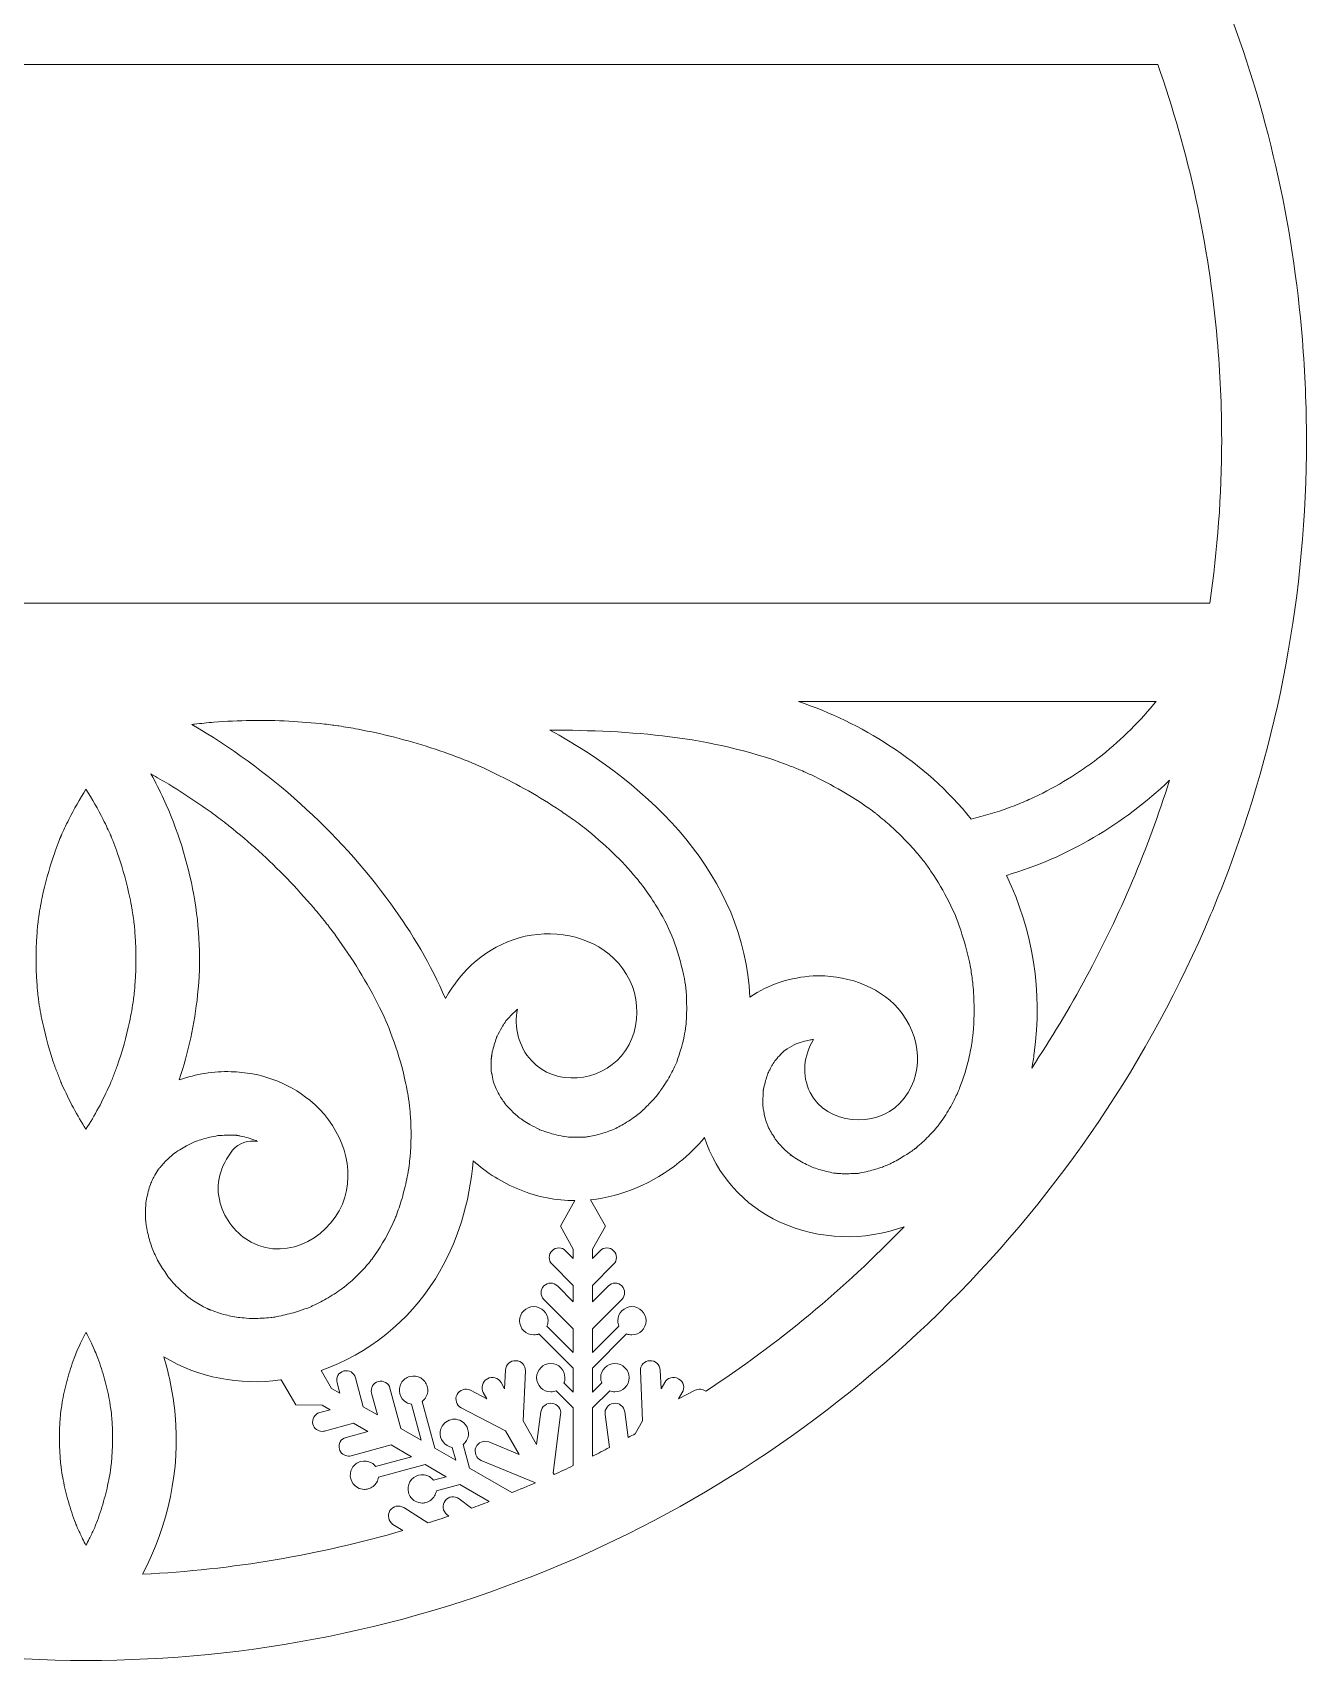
# Model space of a CAD drawing. Extents: x 23 to 177, y -420 to -219.
# Drawn here: x 96.6 to 177.2, y -420 to -317.1 of the extents above; entities that cross this region are included whole.
import ezdxf

# ---------------------------------------------------------------- set-up
doc = ezdxf.new("R2010")
doc.units = 0
doc.header["$MEASUREMENT"] = 0
doc.layers.add('Layer 1', color=7, linetype='Continuous', lineweight=0)

# ---------------------------------------------------------------- blocks, each defined once
blk = doc.blocks.new('Block_0')
at = {"layer": 'Layer 1', "true_color": 0x000000, "transparency": 33554687}
h = blk.add_hatch(color=18, dxfattribs=at)
h.dxf.hatch_style = 2
edge = h.paths.add_edge_path()
edge.add_spline(control_points=[(147.33, -389.19), (147.38, -389.2), (147.42, -389.2), (147.47, -389.21), (147.46, -389.2), (147.42, -389.2), (147.32, -389.19), (147.33, -389.19), (147.33, -389.19), (147.33, -389.19)], knot_values=[0, 0, 0, 0, 1, 1, 1, 2, 2, 2, 3, 3, 3, 3], degree=3, periodic=0)
at = {"layer": 'Layer 1'}
for points, knots in [([(176.9, -336.51), (176.31, -329.1), (174.66, -321.88), (171.97, -314.96), (171.69, -314.24), (171.4, -313.52), (171.1, -312.8), (169.77, -309.67), (168.25, -306.64), (166.54, -303.74), (166.04, -302.89), (165.53, -302.06), (165, -301.23), (163.36, -298.67), (161.56, -296.22), (159.62, -293.86), (161.9, -293.73), (164.04, -292.76), (165.41, -290.65), (165.83, -290.01), (165.27, -289.29), (164.6, -289.23), (160.38, -288.9), (157.98, -284.35), (156.95, -280.75), (155.64, -276.23), (155.16, -271.21), (151.86, -267.59), (150.42, -266.02), (148.66, -264.93), (146.74, -264.17), (149.2, -263.85), (151.59, -263.25), (153.84, -262.14), (158.02, -260.06), (161.51, -256.1), (161.69, -251.26), (161.9, -245.91), (158.29, -241.32), (154.14, -238.39), (149.64, -235.21), (144.32, -233.53), (139.64, -230.69), (137.39, -229.32), (135.49, -227.66), (133.73, -225.71), (132.19, -223.99), (130.64, -222.16), (128.57, -221.03), (123.96, -218.53), (118.63, -220.9), (115.61, -224.73), (113.94, -226.87), (112.82, -229.34), (111.84, -231.84), (110.74, -234.68), (109.71, -237.56), (108.65, -240.42), (108.46, -240.92), (108.27, -241.43), (108.08, -241.93), (107.67, -240.43), (106.48, -239.19), (104.92, -238.49), (103.63, -237.91), (102.18, -237.54), (100.8, -237.34), (100.53, -237.3), (100.27, -237.28), (100, -237.27), (99.73, -237.28), (99.47, -237.3), (99.2, -237.34), (97.82, -237.54), (96.37, -237.91), (95.08, -238.49), (93.52, -239.19), (92.33, -240.43), (91.92, -241.93), (91.73, -241.43), (91.54, -240.92), (91.35, -240.42), (90.29, -237.56), (89.26, -234.68), (88.16, -231.84), (87.18, -229.34), (86.06, -226.87), (84.39, -224.73), (81.37, -220.9), (76.04, -218.53), (71.43, -221.03), (69.36, -222.16), (67.81, -223.99), (66.27, -225.71), (64.51, -227.66), (62.61, -229.32), (60.36, -230.69), (55.68, -233.53), (50.36, -235.21), (45.86, -238.39), (41.71, -241.32), (38.1, -245.91), (38.31, -251.26), (38.49, -256.1), (41.98, -260.06), (46.16, -262.14), (48.41, -263.25), (50.8, -263.85), (53.26, -264.17), (51.34, -264.93), (49.58, -266.02), (48.14, -267.59), (44.84, -271.21), (44.36, -276.23), (43.05, -280.75), (42.02, -284.35), (39.62, -288.9), (35.4, -289.23), (34.73, -289.29), (34.17, -290.01), (34.59, -290.65), (35.96, -292.76), (38.1, -293.73), (40.38, -293.86), (38.44, -296.22), (36.64, -298.67), (35, -301.23), (34.47, -302.06), (33.96, -302.89), (33.46, -303.74), (31.75, -306.64), (30.23, -309.67), (28.9, -312.8), (28.6, -313.52), (28.31, -314.24), (28.03, -314.96), (25.34, -321.88), (23.69, -329.1), (23.1, -336.51), (22.93, -338.6), (22.84, -340.72), (22.84, -342.84), (22.84, -352.47), (24.59, -361.84), (28.03, -370.72), (28.31, -371.44), (28.6, -372.16), (28.9, -372.87), (32.79, -382.06), (38.35, -390.31), (45.44, -397.4), (52.52, -404.48), (60.78, -410.05), (69.96, -413.94), (79.48, -417.96), (89.58, -420), (100, -420), (110.42, -420), (120.52, -417.96), (130.04, -413.94), (139.22, -410.05), (147.48, -404.48), (154.56, -397.4), (161.65, -390.31), (167.21, -382.06), (171.1, -372.87), (171.4, -372.16), (171.69, -371.44), (171.97, -370.72), (175.41, -361.84), (177.16, -352.47), (177.16, -342.84), (177.16, -340.72), (177.07, -338.6), (176.9, -336.51)], [0, 0, 0, 0, 1, 1, 1, 2, 2, 2, 3, 3, 3, 4, 4, 4, 5, 5, 5, 6, 6, 6, 7, 7, 7, 8, 8, 8, 9, 9, 9, 10, 10, 10, 11, 11, 11, 12, 12, 12, 13, 13, 13, 14, 14, 14, 15, 15, 15, 16, 16, 16, 17, 17, 17, 18, 18, 18, 19, 19, 19, 20, 20, 20, 21, 21, 21, 22, 22, 22, 23, 23, 23, 24, 24, 24, 25, 25, 25, 26, 26, 26, 27, 27, 27, 28, 28, 28, 29, 29, 29, 30, 30, 30, 31, 31, 31, 32, 32, 32, 33, 33, 33, 34, 34, 34, 35, 35, 35, 36, 36, 36, 37, 37, 37, 38, 38, 38, 39, 39, 39, 40, 40, 40, 41, 41, 41, 42, 42, 42, 43, 43, 43, 44, 44, 44, 45, 45, 45, 46, 46, 46, 47, 47, 47, 48, 48, 48, 49, 49, 49, 50, 50, 50, 51, 51, 51, 52, 52, 52, 53, 53, 53, 54, 54, 54, 55, 55, 55, 56, 56, 56, 57, 57, 57, 58, 58, 58, 58]), ([(171.05, -353.17), (171.05, -353.17), (100, -353.17), (100, -353.17), (100, -353.17), (28.95, -353.17), (28.95, -353.17), (28.46, -349.8), (28.2, -346.35), (28.2, -342.84), (28.2, -340.71), (28.3, -338.6), (28.48, -336.51), (29.01, -330.46), (30.29, -324.63), (32.24, -319.1), (32.24, -319.1), (32.24, -319.1), (32.24, -319.1), (32.24, -319.1), (100, -319.1), (100, -319.1), (100, -319.1), (167.76, -319.1), (167.76, -319.1), (167.76, -319.1), (167.76, -319.1), (167.76, -319.1), (169.71, -324.63), (170.99, -330.46), (171.52, -336.51), (171.7, -338.6), (171.8, -340.71), (171.8, -342.84), (171.8, -346.35), (171.54, -349.8), (171.05, -353.17)], [0, 0, 0, 0, 1, 1, 1, 2, 2, 2, 3, 3, 3, 4, 4, 4, 5, 5, 5, 6, 6, 6, 7, 7, 7, 8, 8, 8, 9, 9, 9, 10, 10, 10, 11, 11, 11, 12, 12, 12, 12]), ([(145.04, -359.37), (145.04, -359.37), (167.65, -359.37), (167.65, -359.37), (167.6, -359.43), (167.54, -359.5), (167.49, -359.57), (166.45, -360.82), (165.27, -361.95), (164, -362.96), (164, -362.96), (164, -362.96), (164, -362.96), (163.92, -363.03), (163.83, -363.09), (163.75, -363.15), (163.6, -363.26), (163.45, -363.37), (163.3, -363.47), (162.98, -363.7), (162.64, -363.92), (162.31, -364.13), (161.63, -364.56), (160.93, -364.94), (160.22, -365.3), (159.9, -365.45), (159.58, -365.6), (159.25, -365.74), (159.19, -365.77), (158.98, -365.85), (158.94, -365.87), (158.74, -365.95), (158.54, -366.03), (158.33, -366.1), (157.56, -366.38), (156.77, -366.61), (155.96, -366.81), (154.52, -365), (152.75, -363.44), (150.81, -362.17), (148.99, -360.98), (147.05, -360.07), (145.04, -359.37)], [0, 0, 0, 0, 1, 1, 1, 2, 2, 2, 3, 3, 3, 4, 4, 4, 5, 5, 5, 6, 6, 6, 7, 7, 7, 8, 8, 8, 9, 9, 9, 10, 10, 10, 11, 11, 11, 12, 12, 12, 13, 13, 13, 14, 14, 14, 14]), ([(131.58, -386.91), (131.39, -386.92), (131.19, -386.93), (131, -386.92), (130.84, -386.92), (130.67, -386.92), (130.5, -386.91), (130.43, -386.9), (130.09, -386.85), (130.19, -386.87), (129.98, -386.83), (129.77, -386.79), (129.57, -386.73), (129.27, -386.65), (128.98, -386.55), (128.69, -386.45), (128.67, -386.44), (128.66, -386.43), (128.64, -386.42), (128.45, -386.32), (128.25, -386.23), (128.06, -386.12), (127.92, -386.03), (127.77, -385.95), (127.64, -385.86), (127.6, -385.83), (127.42, -385.7), (127.37, -385.67), (127.21, -385.53), (127.05, -385.39), (126.9, -385.24), (126.79, -385.13), (126.67, -385.01), (126.57, -384.89), (126.52, -384.84), (126.33, -384.56), (126.38, -384.64), (126.23, -384.41), (126.09, -384.19), (125.97, -383.95), (125.94, -383.89), (125.82, -383.57), (125.85, -383.67), (125.82, -383.6), (125.8, -383.52), (125.77, -383.45), (125.73, -383.3), (125.61, -382.57), (125.64, -382.89), (125.62, -382.64), (125.6, -382.39), (125.61, -382.14), (125.62, -382.01), (125.63, -381.89), (125.64, -381.76), (125.61, -382.3), (125.66, -381.65), (125.69, -381.53), (125.76, -381.22), (125.86, -380.93), (125.95, -380.63), (125.96, -380.61), (125.96, -380.6), (125.97, -380.59), (125.97, -380.57), (125.98, -380.56), (125.99, -380.54), (126.09, -380.35), (126.18, -380.17), (126.29, -379.99), (126.35, -379.88), (126.43, -379.77), (126.5, -379.66), (126.52, -379.62), (126.54, -379.58), (126.55, -379.56), (126.57, -379.55), (126.58, -379.53), (126.6, -379.51), (126.82, -379.27), (127.04, -379.04), (127.28, -378.82), (127.05, -379.94), (127.34, -381.18), (128.16, -382.08), (129.65, -383.73), (132.48, -383.43), (133.85, -381.78), (135.36, -379.97), (135.07, -377.23), (133.38, -375.62), (131.81, -374.13), (129.43, -373.74), (127.39, -374.32), (125.35, -374.9), (123.73, -376.34), (122.72, -378.15), (121.81, -376.03), (120.62, -374.01), (119.27, -372.17), (115.9, -367.54), (111.6, -363.69), (106.69, -360.83), (106.78, -360.82), (106.85, -360.81), (106.86, -360.81), (107.27, -360.76), (107.68, -360.72), (108.09, -360.69), (109.66, -360.56), (111.25, -360.54), (112.82, -360.62), (113.58, -360.66), (114.33, -360.72), (115.08, -360.81), (115.25, -360.82), (115.42, -360.84), (115.58, -360.87), (115.66, -360.88), (115.97, -360.92), (115.98, -360.92), (116.39, -360.99), (116.79, -361.05), (117.2, -361.13), (118.75, -361.42), (120.28, -361.81), (121.79, -362.3), (123.41, -362.82), (124.48, -363.25), (125.89, -363.94), (127.3, -364.62), (128.67, -365.4), (129.97, -366.27), (130.25, -366.45), (130.52, -366.64), (130.8, -366.84), (130.96, -366.95), (131.12, -367.07), (131.28, -367.19), (131.33, -367.23), (131.37, -367.26), (131.4, -367.28), (131.42, -367.3), (131.46, -367.33), (131.51, -367.37), (132.13, -367.87), (132.74, -368.39), (133.31, -368.94), (133.84, -369.45), (134.34, -369.98), (134.8, -370.54), (134.91, -370.67), (135.01, -370.8), (135.12, -370.93), (135.14, -370.95), (135.15, -370.97), (135.16, -370.98), (135.18, -371.01), (135.2, -371.04), (135.23, -371.07), (135.49, -371.45), (135.76, -371.83), (136.01, -372.23), (136.89, -373.66), (137.32, -374.68), (137.71, -376.34), (137.91, -377.21), (137.93, -377.36), (137.97, -378.26), (137.98, -378.6), (137.98, -378.94), (137.97, -379.29), (137.96, -379.49), (137.94, -379.7), (137.92, -379.9), (137.91, -379.98), (137.91, -380.04), (137.9, -380.07), (137.89, -380.14), (137.88, -380.21), (137.87, -380.29), (137.75, -380.94), (137.56, -381.55), (137.35, -382.17), (137.33, -382.21), (137.32, -382.24), (137.32, -382.26), (137.3, -382.28), (137.29, -382.31), (137.27, -382.35), (137.19, -382.51), (137.12, -382.67), (137.04, -382.82), (136.87, -383.14), (136.69, -383.44), (136.49, -383.74), (136.42, -383.84), (136.35, -383.95), (136.27, -384.05), (136.31, -383.99), (136.09, -384.29), (136.06, -384.32), (135.87, -384.55), (135.67, -384.76), (135.46, -384.97), (135.25, -385.18), (135.03, -385.38), (134.8, -385.56), (134.79, -385.56), (134.54, -385.75), (134.51, -385.77), (134.36, -385.86), (134.22, -385.96), (134.07, -386.05), (133.81, -386.2), (133.56, -386.33), (133.29, -386.46), (133.26, -386.47), (133.1, -386.53), (133.05, -386.55), (132.91, -386.6), (132.77, -386.64), (132.63, -386.69), (132.36, -386.76), (132.09, -386.83), (131.82, -386.88), (131.77, -386.88), (131.64, -386.9), (131.58, -386.91)], [0, 0, 0, 0, 1, 1, 1, 2, 2, 2, 3, 3, 3, 4, 4, 4, 5, 5, 5, 6, 6, 6, 7, 7, 7, 8, 8, 8, 9, 9, 9, 10, 10, 10, 11, 11, 11, 12, 12, 12, 13, 13, 13, 14, 14, 14, 15, 15, 15, 16, 16, 16, 17, 17, 17, 18, 18, 18, 19, 19, 19, 20, 20, 20, 21, 21, 21, 22, 22, 22, 23, 23, 23, 24, 24, 24, 25, 25, 25, 26, 26, 26, 27, 27, 27, 28, 28, 28, 29, 29, 29, 30, 30, 30, 31, 31, 31, 32, 32, 32, 33, 33, 33, 34, 34, 34, 35, 35, 35, 36, 36, 36, 37, 37, 37, 38, 38, 38, 39, 39, 39, 40, 40, 40, 41, 41, 41, 42, 42, 42, 43, 43, 43, 44, 44, 44, 45, 45, 45, 46, 46, 46, 47, 47, 47, 48, 48, 48, 49, 49, 49, 50, 50, 50, 51, 51, 51, 52, 52, 52, 53, 53, 53, 54, 54, 54, 55, 55, 55, 56, 56, 56, 57, 57, 57, 58, 58, 58, 59, 59, 59, 60, 60, 60, 61, 61, 61, 62, 62, 62, 63, 63, 63, 64, 64, 64, 65, 65, 65, 66, 66, 66, 67, 67, 67, 68, 68, 68, 69, 69, 69, 70, 70, 70, 71, 71, 71, 72, 72, 72, 73, 73, 73, 74, 74, 74, 75, 75, 75, 76, 76, 76, 76]), ([(156.11, -380.04), (156.1, -380.17), (156.09, -380.31), (156.07, -380.45), (156.07, -380.45), (156.03, -380.81), (156.02, -380.85), (155.97, -381.22), (155.9, -381.59), (155.81, -381.96), (155.66, -382.59), (155.47, -383.22), (155.23, -383.83), (155.22, -383.85), (155.07, -384.2), (155.07, -384.2), (155.01, -384.33), (154.95, -384.45), (154.89, -384.57), (154.7, -384.94), (154.49, -385.29), (154.27, -385.64), (154.17, -385.79), (154.06, -385.95), (153.95, -386.1), (153.92, -386.14), (153.88, -386.18), (153.87, -386.2), (153.65, -386.46), (153.42, -386.72), (153.17, -386.97), (152.93, -387.21), (152.67, -387.44), (152.4, -387.66), (152.47, -387.61), (152.68, -387.46), (152.36, -387.69), (152.16, -387.84), (151.95, -387.98), (151.73, -388.11), (151.47, -388.28), (151.19, -388.43), (150.91, -388.57), (150.84, -388.61), (150.77, -388.64), (150.7, -388.67), (150.69, -388.67), (150.38, -388.8), (150.36, -388.81), (150.06, -388.91), (149.76, -389), (149.46, -389.07), (149.28, -389.12), (149.1, -389.15), (148.91, -389.19), (148.87, -389.2), (148.84, -389.2), (148.82, -389.21), (148.79, -389.21), (148.76, -389.21), (148.7, -389.21), (148.4, -389.22), (148.1, -389.24), (147.8, -389.23), (147.69, -389.22), (147.58, -389.21), (147.47, -389.21), (147.48, -389.21), (147.4, -389.2), (147.33, -389.19), (147.31, -389.19), (147.29, -389.19), (147.27, -389.19), (147.29, -389.19), (147.31, -389.19), (147.32, -389.19), (147.31, -389.19), (147.29, -389.19), (147.28, -389.19), (146.96, -389.12), (146.65, -389.05), (146.33, -388.96), (146.19, -388.91), (146.06, -388.86), (145.92, -388.82), (145.88, -388.8), (145.85, -388.79), (145.82, -388.78), (145.77, -388.75), (145.72, -388.73), (145.66, -388.7), (145.37, -388.56), (145.09, -388.4), (144.82, -388.23), (144.72, -388.16), (144.63, -388.09), (144.53, -388.03), (144.89, -388.28), (144.44, -387.94), (144.39, -387.9), (144.17, -387.71), (143.97, -387.51), (143.77, -387.29), (143.78, -387.29), (143.63, -387.1), (143.58, -387.04), (143.51, -386.93), (143.39, -386.74), (143.37, -386.71), (143.29, -386.58), (143.22, -386.45), (143.16, -386.32), (143.13, -386.27), (143.08, -386.14), (143.06, -386.1), (142.99, -385.89), (142.93, -385.69), (142.88, -385.48), (142.87, -385.42), (142.82, -385.14), (142.82, -385.14), (142.81, -385.08), (142.81, -385.01), (142.8, -384.94), (142.78, -384.61), (142.81, -384.28), (142.82, -383.95), (142.82, -383.95), (142.82, -383.95), (142.82, -383.95), (142.83, -383.93), (142.83, -383.92), (142.83, -383.91), (142.88, -383.72), (142.91, -383.53), (142.97, -383.34), (143, -383.21), (143.05, -383.08), (143.09, -382.95), (143.1, -382.92), (143.11, -382.89), (143.11, -382.87), (143.13, -382.85), (143.15, -382.81), (143.18, -382.75), (143.24, -382.62), (143.3, -382.5), (143.37, -382.39), (143.39, -382.36), (143.49, -382.2), (143.56, -382.09), (143.62, -382.02), (143.73, -381.88), (143.74, -381.87), (143.86, -381.73), (144.02, -381.61), (144.14, -381.47), (144.15, -381.46), (144.16, -381.45), (144.17, -381.44), (144.18, -381.44), (144.18, -381.43), (144.19, -381.43), (144.38, -381.31), (144.57, -381.19), (144.77, -381.08), (144.82, -381.06), (144.98, -380.99), (145.03, -380.97), (145.2, -380.91), (145.38, -380.86), (145.56, -380.82), (145.63, -380.8), (145.85, -380.76), (145.85, -380.76), (145.9, -380.76), (145.95, -380.75), (146, -380.75), (145.38, -381.72), (145.23, -383.02), (145.78, -384.1), (146.83, -386.15), (149.91, -386.39), (151.45, -384.78), (153.09, -383.06), (152.82, -380.49), (151.34, -378.78), (150.07, -377.32), (147.88, -376.62), (145.98, -376.73), (144.57, -376.81), (143.15, -377.26), (141.98, -378.07), (141.64, -370.45), (135.72, -364.65), (129.32, -361.18), (134.45, -361.21), (139.46, -361.55), (144.33, -363.38), (144.59, -363.48), (144.86, -363.58), (145.12, -363.69), (145.15, -363.7), (145.46, -363.83), (145.47, -363.84), (145.59, -363.89), (145.7, -363.95), (145.82, -364), (146.49, -364.32), (147.15, -364.66), (147.8, -365.04), (148.38, -365.38), (148.95, -365.74), (149.5, -366.13), (149.63, -366.23), (149.76, -366.32), (149.89, -366.42), (149.92, -366.44), (149.93, -366.45), (149.95, -366.46), (149.97, -366.48), (149.99, -366.5), (150.01, -366.52), (150.31, -366.76), (150.6, -367), (150.89, -367.26), (151.36, -367.69), (151.82, -368.14), (152.25, -368.62), (152.48, -368.88), (152.71, -369.15), (152.93, -369.42), (152.95, -369.45), (152.97, -369.47), (152.98, -369.48), (153, -369.5), (153.02, -369.53), (153.04, -369.56), (153.18, -369.76), (153.32, -369.95), (153.45, -370.16), (153.86, -370.76), (154.22, -371.38), (154.55, -372.03), (154.94, -372.8), (155.02, -373.01), (155.3, -373.84), (155.52, -374.5), (155.7, -375.16), (155.85, -375.84), (155.91, -376.13), (155.96, -376.43), (156.01, -376.73), (156.01, -376.76), (156.06, -377.14), (156.06, -377.14), (156.08, -377.35), (156.1, -377.55), (156.11, -377.76), (156.16, -378.52), (156.16, -379.28), (156.11, -380.04)], [0, 0, 0, 0, 1, 1, 1, 2, 2, 2, 3, 3, 3, 4, 4, 4, 5, 5, 5, 6, 6, 6, 7, 7, 7, 8, 8, 8, 9, 9, 9, 10, 10, 10, 11, 11, 11, 12, 12, 12, 13, 13, 13, 14, 14, 14, 15, 15, 15, 16, 16, 16, 17, 17, 17, 18, 18, 18, 19, 19, 19, 20, 20, 20, 21, 21, 21, 22, 22, 22, 23, 23, 23, 24, 24, 24, 25, 25, 25, 26, 26, 26, 27, 27, 27, 28, 28, 28, 29, 29, 29, 30, 30, 30, 31, 31, 31, 32, 32, 32, 33, 33, 33, 34, 34, 34, 35, 35, 35, 36, 36, 36, 37, 37, 37, 38, 38, 38, 39, 39, 39, 40, 40, 40, 41, 41, 41, 42, 42, 42, 43, 43, 43, 44, 44, 44, 45, 45, 45, 46, 46, 46, 47, 47, 47, 48, 48, 48, 49, 49, 49, 50, 50, 50, 51, 51, 51, 52, 52, 52, 53, 53, 53, 54, 54, 54, 55, 55, 55, 56, 56, 56, 57, 57, 57, 58, 58, 58, 59, 59, 59, 60, 60, 60, 61, 61, 61, 62, 62, 62, 63, 63, 63, 64, 64, 64, 65, 65, 65, 66, 66, 66, 67, 67, 67, 68, 68, 68, 69, 69, 69, 70, 70, 70, 71, 71, 71, 72, 72, 72, 73, 73, 73, 74, 74, 74, 75, 75, 75, 76, 76, 76, 77, 77, 77, 78, 78, 78, 79, 79, 79, 80, 80, 80, 81, 81, 81, 82, 82, 82, 83, 83, 83, 84, 84, 84, 85, 85, 85, 86, 86, 86, 87, 87, 87, 87]), ([(108.49, -391.1), (108.78, -392.12), (109.5, -393.06), (110.45, -393.56), (112.83, -394.82), (115.63, -393.12), (116.37, -390.71), (117.04, -388.48), (115.91, -385.99), (114.16, -384.59), (112.72, -383.44), (111.02, -382.82), (109.17, -382.78), (108.08, -382.75), (106.96, -382.93), (105.9, -383.29), (106.48, -381.56), (106.86, -379.76), (107.06, -377.93), (107.51, -373.69), (106.67, -369.41), (104.91, -365.54), (104.66, -365), (104.4, -364.48), (104.11, -363.96), (104.48, -364.17), (104.86, -364.39), (105.23, -364.61), (105.92, -365.03), (106.6, -365.47), (107.27, -365.93), (107.61, -366.17), (107.96, -366.41), (108.29, -366.66), (108.45, -366.78), (108.6, -366.89), (108.76, -367.01), (108.85, -367.09), (108.95, -367.16), (109.04, -367.24), (110.33, -368.27), (111.56, -369.38), (112.71, -370.56), (113.29, -371.17), (113.86, -371.79), (114.4, -372.43), (114.66, -372.73), (114.9, -373.03), (115.14, -373.33), (115.2, -373.41), (115.27, -373.48), (115.33, -373.56), (115.33, -373.56), (115.37, -373.61), (115.4, -373.66), (115.44, -373.71), (115.49, -373.78), (115.49, -373.78), (115.6, -373.92), (115.7, -374.06), (115.8, -374.2), (116.84, -375.63), (117.78, -377.13), (118.56, -378.72), (119.01, -379.64), (119.15, -379.96), (119.48, -380.92), (119.77, -381.73), (120.01, -382.56), (120.19, -383.4), (120.28, -383.81), (120.36, -384.22), (120.42, -384.63), (120.43, -384.68), (120.45, -384.9), (120.46, -384.97), (120.48, -385.19), (120.5, -385.42), (120.52, -385.64), (120.57, -386.48), (120.56, -387.32), (120.49, -388.15), (120.48, -388.34), (120.45, -388.53), (120.43, -388.72), (120.42, -388.8), (120.41, -388.88), (120.4, -388.96), (120.33, -389.37), (120.24, -389.78), (120.14, -390.18), (120.04, -390.59), (119.93, -390.99), (119.79, -391.38), (119.73, -391.56), (119.67, -391.74), (119.6, -391.92), (119.57, -392), (119.54, -392.08), (119.51, -392.16), (119.5, -392.18), (119.48, -392.21), (119.47, -392.24), (119.12, -392.99), (118.73, -393.71), (118.25, -394.39), (118.21, -394.45), (118.04, -394.68), (118.04, -394.68), (117.95, -394.8), (117.84, -394.92), (117.74, -395.04), (117.48, -395.34), (117.21, -395.62), (116.92, -395.89), (116.79, -396.01), (116.65, -396.13), (116.52, -396.24), (116.45, -396.3), (116.39, -396.35), (116.33, -396.4), (116.31, -396.41), (116.3, -396.42), (116.29, -396.43), (115.97, -396.66), (115.65, -396.87), (115.31, -397.07), (115, -397.25), (114.68, -397.42), (114.35, -397.57), (114.29, -397.6), (114.23, -397.63), (114.17, -397.66), (113.94, -397.74), (113.72, -397.82), (113.5, -397.9), (113.16, -398.01), (112.81, -398.1), (112.46, -398.18), (112.29, -398.22), (112.11, -398.26), (111.94, -398.29), (111.88, -398.3), (111.81, -398.31), (111.75, -398.32), (111.73, -398.32), (111.71, -398.32), (111.68, -398.33), (111.33, -398.35), (110.97, -398.38), (110.62, -398.38), (110.41, -398.38), (110.21, -398.37), (110, -398.35), (109.88, -398.35), (109.5, -398.3), (109.63, -398.32), (109.32, -398.27), (109.01, -398.21), (108.71, -398.12), (108.53, -398.08), (108.36, -398.02), (108.2, -397.97), (108.07, -397.93), (107.47, -397.65), (107.87, -397.86), (107.58, -397.71), (107.29, -397.57), (107.01, -397.4), (106.87, -397.31), (106.74, -397.22), (106.6, -397.13), (106.55, -397.09), (106.49, -397.05), (106.44, -397.01), (106.43, -397.01), (106.43, -397), (106.42, -397), (106.19, -396.77), (105.94, -396.57), (105.71, -396.33), (105.57, -396.19), (105.45, -396.05), (105.32, -395.9), (105.28, -395.85), (105.24, -395.8), (105.19, -395.75), (105.19, -395.74), (105.19, -395.74), (105.18, -395.73), (105.01, -395.45), (104.82, -395.19), (104.65, -394.91), (104.57, -394.76), (104.49, -394.62), (104.42, -394.47), (104.37, -394.37), (104.25, -394.08), (104.27, -394.15), (104.16, -393.87), (104.06, -393.58), (103.98, -393.29), (103.94, -393.13), (103.9, -392.98), (103.87, -392.82), (103.84, -392.69), (103.8, -392.41), (103.8, -392.48), (103.78, -392.21), (103.76, -391.95), (103.76, -391.68), (103.76, -391.5), (103.78, -391.31), (103.79, -391.13), (103.79, -391.07), (103.79, -391.02), (103.8, -390.97), (103.8, -390.96), (103.8, -390.96), (103.8, -390.95), (103.87, -390.63), (103.94, -390.32), (104.04, -390.01), (104.08, -389.89), (104.15, -389.73), (104.14, -389.75), (104.19, -389.64), (104.24, -389.54), (104.29, -389.44), (104.37, -389.29), (104.46, -389.15), (104.55, -389.01), (104.6, -388.93), (104.66, -388.86), (104.68, -388.83), (104.85, -388.63), (105.03, -388.44), (105.22, -388.26), (105.32, -388.16), (105.44, -388.07), (105.54, -387.97), (105.56, -387.96), (105.58, -387.94), (105.6, -387.93), (105.89, -387.74), (106.17, -387.56), (106.48, -387.4), (106.59, -387.34), (106.7, -387.29), (106.81, -387.24), (106.85, -387.22), (106.89, -387.2), (106.93, -387.19), (107.23, -387.09), (107.53, -386.99), (107.84, -386.92), (108, -386.88), (108.18, -386.87), (108.34, -386.82), (108.35, -386.82), (108.37, -386.82), (108.38, -386.82), (108.69, -386.8), (109, -386.79), (109.32, -386.8), (109.35, -386.8), (109.43, -386.8), (109.52, -386.8), (109.53, -386.8), (109.54, -386.81), (109.56, -386.81), (109.63, -386.83), (109.7, -386.84), (109.77, -386.85), (110.1, -386.91), (110.41, -387.01), (110.72, -387.12), (110.72, -387.12), (110.72, -387.12), (110.72, -387.12), (110.73, -387.13), (110.74, -387.13), (110.76, -387.14), (110.79, -387.16), (110.82, -387.17), (110.85, -387.19), (110.26, -387.11), (109.65, -387.26), (109.27, -387.75), (108.5, -388.74), (108.14, -389.86), (108.49, -391.1)], [0, 0, 0, 0, 1, 1, 1, 2, 2, 2, 3, 3, 3, 4, 4, 4, 5, 5, 5, 6, 6, 6, 7, 7, 7, 8, 8, 8, 9, 9, 9, 10, 10, 10, 11, 11, 11, 12, 12, 12, 13, 13, 13, 14, 14, 14, 15, 15, 15, 16, 16, 16, 17, 17, 17, 18, 18, 18, 19, 19, 19, 20, 20, 20, 21, 21, 21, 22, 22, 22, 23, 23, 23, 24, 24, 24, 25, 25, 25, 26, 26, 26, 27, 27, 27, 28, 28, 28, 29, 29, 29, 30, 30, 30, 31, 31, 31, 32, 32, 32, 33, 33, 33, 34, 34, 34, 35, 35, 35, 36, 36, 36, 37, 37, 37, 38, 38, 38, 39, 39, 39, 40, 40, 40, 41, 41, 41, 42, 42, 42, 43, 43, 43, 44, 44, 44, 45, 45, 45, 46, 46, 46, 47, 47, 47, 48, 48, 48, 49, 49, 49, 50, 50, 50, 51, 51, 51, 52, 52, 52, 53, 53, 53, 54, 54, 54, 55, 55, 55, 56, 56, 56, 57, 57, 57, 58, 58, 58, 59, 59, 59, 60, 60, 60, 61, 61, 61, 62, 62, 62, 63, 63, 63, 64, 64, 64, 65, 65, 65, 66, 66, 66, 67, 67, 67, 68, 68, 68, 69, 69, 69, 70, 70, 70, 71, 71, 71, 72, 72, 72, 73, 73, 73, 74, 74, 74, 75, 75, 75, 76, 76, 76, 77, 77, 77, 78, 78, 78, 79, 79, 79, 80, 80, 80, 81, 81, 81, 82, 82, 82, 83, 83, 83, 84, 84, 84, 85, 85, 85, 86, 86, 86, 87, 87, 87, 88, 88, 88, 89, 89, 89, 90, 90, 90, 91, 91, 91, 92, 92, 92, 93, 93, 93, 94, 94, 94, 95, 95, 95, 96, 96, 96, 97, 97, 97, 97]), ([(103.11, -377.1), (103.09, -377.35), (103.07, -377.59), (103.05, -377.83), (103.04, -377.89), (103, -378.2), (103, -378.21), (102.94, -378.69), (102.85, -379.17), (102.75, -379.64), (102.55, -380.59), (102.29, -381.52), (101.97, -382.43), (101.89, -382.66), (101.8, -382.88), (101.71, -383.11), (101.67, -383.22), (101.63, -383.33), (101.58, -383.44), (101.56, -383.48), (101.54, -383.54), (101.52, -383.58), (101.29, -384.09), (101.05, -384.58), (100.79, -385.07), (100.54, -385.53), (100.28, -385.98), (100, -386.42), (99.72, -385.98), (99.46, -385.53), (99.21, -385.07), (98.95, -384.58), (98.71, -384.09), (98.48, -383.58), (98.46, -383.54), (98.44, -383.48), (98.42, -383.44), (98.37, -383.33), (98.33, -383.22), (98.29, -383.11), (98.2, -382.88), (98.11, -382.66), (98.03, -382.43), (97.71, -381.52), (97.45, -380.59), (97.25, -379.64), (97.15, -379.17), (97.06, -378.69), (97, -378.21), (97, -378.2), (96.96, -377.89), (96.95, -377.83), (96.93, -377.59), (96.91, -377.35), (96.89, -377.1), (96.83, -376.15), (96.83, -375.18), (96.89, -374.22), (96.91, -373.96), (96.93, -373.69), (96.96, -373.42), (96.97, -373.32), (96.98, -373.22), (96.99, -373.12), (96.99, -373.12), (97, -373.06), (97.01, -373), (97.02, -372.92), (97.04, -372.79), (97.05, -372.76), (97.06, -372.66), (97.08, -372.56), (97.1, -372.46), (97.14, -372.23), (97.18, -372), (97.23, -371.77), (97.42, -370.88), (97.66, -370.01), (97.95, -369.15), (98.07, -368.79), (98.3, -368.17), (98.4, -367.93), (98.41, -367.91), (98.48, -367.76), (98.48, -367.75), (98.54, -367.63), (98.59, -367.51), (98.65, -367.39), (98.73, -367.21), (98.82, -367.02), (98.91, -366.84), (99.24, -366.18), (99.61, -365.54), (100, -364.92), (100.39, -365.54), (100.76, -366.18), (101.09, -366.84), (101.18, -367.02), (101.27, -367.21), (101.35, -367.39), (101.41, -367.51), (101.46, -367.63), (101.52, -367.75), (101.52, -367.76), (101.59, -367.91), (101.6, -367.93), (101.7, -368.17), (101.93, -368.79), (102.05, -369.15), (102.34, -370.01), (102.58, -370.88), (102.77, -371.77), (102.82, -372), (102.86, -372.23), (102.9, -372.46), (102.92, -372.56), (102.94, -372.66), (102.95, -372.76), (102.96, -372.79), (102.98, -372.92), (102.99, -373), (103, -373.06), (103.01, -373.12), (103.01, -373.12), (103.02, -373.22), (103.03, -373.32), (103.04, -373.42), (103.07, -373.69), (103.09, -373.96), (103.11, -374.22), (103.17, -375.18), (103.17, -376.15), (103.11, -377.1)], [0, 0, 0, 0, 1, 1, 1, 2, 2, 2, 3, 3, 3, 4, 4, 4, 5, 5, 5, 6, 6, 6, 7, 7, 7, 8, 8, 8, 9, 9, 9, 10, 10, 10, 11, 11, 11, 12, 12, 12, 13, 13, 13, 14, 14, 14, 15, 15, 15, 16, 16, 16, 17, 17, 17, 18, 18, 18, 19, 19, 19, 20, 20, 20, 21, 21, 21, 22, 22, 22, 23, 23, 23, 24, 24, 24, 25, 25, 25, 26, 26, 26, 27, 27, 27, 28, 28, 28, 29, 29, 29, 30, 30, 30, 31, 31, 31, 32, 32, 32, 33, 33, 33, 34, 34, 34, 35, 35, 35, 36, 36, 36, 37, 37, 37, 38, 38, 38, 39, 39, 39, 40, 40, 40, 41, 41, 41, 42, 42, 42, 43, 43, 43, 44, 44, 44, 44]), ([(166.16, -370.72), (164.4, -374.88), (162.26, -378.83), (159.79, -382.55), (159.85, -382.23), (159.91, -381.92), (159.95, -381.6), (160.49, -377.74), (159.87, -373.88), (158.2, -370.37), (162.05, -369.23), (165.6, -367.13), (168.5, -364.36), (167.82, -366.52), (167.04, -368.65), (166.16, -370.72)], [0, 0, 0, 0, 1, 1, 1, 2, 2, 2, 3, 3, 3, 4, 4, 4, 5, 5, 5, 5]), ([(139.18, -402.98), (138.99, -402.84), (138.74, -402.81), (138.52, -402.92), (138.52, -402.92), (137.47, -403.47), (137.47, -403.47), (137.47, -403.47), (137.7, -403.07), (137.7, -403.07), (137.88, -402.77), (137.78, -402.38), (137.48, -402.21), (137.47, -402.21), (137.47, -402.21), (137.46, -402.2), (137.46, -402.2), (137.45, -402.2), (137.45, -402.19), (137.15, -402.02), (136.76, -402.12), (136.59, -402.42), (136.59, -402.42), (136.36, -402.82), (136.36, -402.82), (136.36, -402.82), (136.31, -401.65), (136.31, -401.65), (136.29, -401.3), (135.99, -401.03), (135.65, -401.05), (135.3, -401.06), (135.03, -401.35), (135.05, -401.7), (135.05, -401.7), (135.19, -404.85), (135.19, -404.85), (135.19, -404.85), (134.72, -405.67), (134.72, -405.67), (134.57, -405.75), (134.43, -405.83), (134.28, -405.91), (134.28, -405.91), (134.06, -404.29), (134.06, -404.29), (134.02, -403.95), (133.7, -403.7), (133.36, -403.75), (133.01, -403.79), (132.77, -404.11), (132.82, -404.45), (132.82, -404.45), (133.09, -406.54), (133.09, -406.54), (132.73, -406.73), (132.38, -406.91), (132.02, -407.09), (132.02, -407.09), (132.02, -404.04), (132.02, -404.04), (132.02, -404.04), (133.11, -402.95), (133.11, -402.95), (133.21, -403), (133.32, -403.02), (133.44, -403.02), (133.93, -403.02), (134.34, -402.62), (134.34, -402.12), (134.34, -401.63), (133.93, -401.23), (133.44, -401.23), (132.95, -401.23), (132.54, -401.63), (132.54, -402.12), (132.54, -402.24), (132.57, -402.35), (132.61, -402.46), (132.61, -402.46), (132.02, -403.05), (132.02, -403.05), (132.02, -403.05), (132.02, -401.52), (132.02, -401.52), (132.02, -401.52), (134.18, -399.36), (134.18, -399.36), (134.29, -399.4), (134.4, -399.42), (134.52, -399.42), (135.01, -399.42), (135.41, -399.02), (135.41, -398.53), (135.41, -398.03), (135.01, -397.63), (134.52, -397.63), (134.02, -397.63), (133.62, -398.03), (133.62, -398.53), (133.62, -398.64), (133.64, -398.76), (133.69, -398.86), (133.69, -398.86), (132.02, -400.53), (132.02, -400.53), (132.02, -400.53), (132.02, -399.04), (132.02, -399.04), (132.02, -399.04), (133.88, -397.18), (133.88, -397.18), (134.11, -396.94), (134.11, -396.56), (133.88, -396.32), (133.64, -396.09), (133.26, -396.09), (133.03, -396.32), (133.03, -396.32), (132.02, -397.33), (132.02, -397.33), (132.02, -397.33), (132.02, -396.29), (132.02, -396.29), (132.02, -396.29), (133.36, -394.95), (133.36, -394.95), (133.59, -394.72), (133.59, -394.33), (133.36, -394.1), (133.12, -393.86), (132.74, -393.86), (132.5, -394.1), (132.5, -394.1), (132.02, -394.59), (132.02, -394.59), (132.02, -394.59), (132.02, -393.99), (132.02, -393.99), (132.02, -393.99), (132.84, -392.55), (132.84, -392.55), (132.84, -392.55), (131.89, -390.88), (131.89, -390.88), (133.91, -390.67), (135.86, -389.83), (137.51, -388.51), (138.1, -388.04), (138.64, -387.51), (139.11, -386.93), (139.83, -389.27), (141.62, -391.26), (143.87, -392.29), (146.39, -393.43), (149.2, -393.5), (151.72, -392.58), (147.96, -396.5), (143.75, -399.99), (139.18, -402.98)], [0, 0, 0, 0, 1, 1, 1, 2, 2, 2, 3, 3, 3, 4, 4, 4, 5, 5, 5, 6, 6, 6, 7, 7, 7, 8, 8, 8, 9, 9, 9, 10, 10, 10, 11, 11, 11, 12, 12, 12, 13, 13, 13, 14, 14, 14, 15, 15, 15, 16, 16, 16, 17, 17, 17, 18, 18, 18, 19, 19, 19, 20, 20, 20, 21, 21, 21, 22, 22, 22, 23, 23, 23, 24, 24, 24, 25, 25, 25, 26, 26, 26, 27, 27, 27, 28, 28, 28, 29, 29, 29, 30, 30, 30, 31, 31, 31, 32, 32, 32, 33, 33, 33, 34, 34, 34, 35, 35, 35, 36, 36, 36, 37, 37, 37, 38, 38, 38, 39, 39, 39, 40, 40, 40, 41, 41, 41, 42, 42, 42, 43, 43, 43, 44, 44, 44, 45, 45, 45, 46, 46, 46, 47, 47, 47, 48, 48, 48, 49, 49, 49, 50, 50, 50, 51, 51, 51, 52, 52, 52, 53, 53, 53, 53]), ([(130.81, -393.99), (130.81, -393.99), (130.81, -394.59), (130.81, -394.59), (130.81, -394.59), (130.32, -394.1), (130.32, -394.1), (130.09, -393.86), (129.7, -393.86), (129.47, -394.1), (129.23, -394.33), (129.23, -394.72), (129.47, -394.95), (129.47, -394.95), (130.81, -396.29), (130.81, -396.29), (130.81, -396.29), (130.81, -397.33), (130.81, -397.33), (130.81, -397.33), (129.8, -396.32), (129.8, -396.32), (129.57, -396.09), (129.18, -396.09), (128.95, -396.32), (128.71, -396.56), (128.71, -396.94), (128.95, -397.18), (128.95, -397.18), (130.81, -399.04), (130.81, -399.04), (130.81, -399.04), (130.81, -400.53), (130.81, -400.53), (130.81, -400.53), (129.14, -398.86), (129.14, -398.86), (129.18, -398.76), (129.21, -398.64), (129.21, -398.53), (129.21, -398.03), (128.8, -397.63), (128.31, -397.63), (127.82, -397.63), (127.41, -398.03), (127.41, -398.53), (127.41, -399.02), (127.82, -399.42), (128.31, -399.42), (128.43, -399.42), (128.54, -399.4), (128.64, -399.36), (128.64, -399.36), (130.81, -401.52), (130.81, -401.52), (130.81, -401.52), (130.81, -403.05), (130.81, -403.05), (130.81, -403.05), (130.22, -402.46), (130.22, -402.46), (130.26, -402.35), (130.28, -402.24), (130.28, -402.12), (130.28, -401.63), (129.88, -401.23), (129.39, -401.23), (128.89, -401.23), (128.49, -401.63), (128.49, -402.12), (128.49, -402.62), (128.89, -403.02), (129.39, -403.02), (129.5, -403.02), (129.62, -403), (129.72, -402.95), (129.72, -402.95), (130.81, -404.04), (130.81, -404.04), (130.81, -404.04), (130.81, -407.68), (130.81, -407.68), (130.41, -407.88), (130, -408.06), (129.59, -408.25), (129.59, -408.25), (129.53, -408.14), (129.53, -408.14), (129.53, -408.14), (130.01, -404.45), (130.01, -404.45), (130.06, -404.11), (129.81, -403.79), (129.47, -403.75), (129.12, -403.7), (128.81, -403.95), (128.76, -404.29), (128.76, -404.29), (128.49, -406.34), (128.49, -406.34), (128.49, -406.34), (127.64, -404.85), (127.64, -404.85), (127.64, -404.85), (127.78, -401.7), (127.78, -401.7), (127.79, -401.35), (127.53, -401.06), (127.18, -401.05), (126.83, -401.03), (126.54, -401.3), (126.52, -401.65), (126.52, -401.65), (126.47, -402.82), (126.47, -402.82), (126.47, -402.82), (126.24, -402.42), (126.24, -402.42), (126.07, -402.12), (125.68, -402.02), (125.38, -402.19), (125.38, -402.2), (125.37, -402.2), (125.37, -402.2), (125.36, -402.21), (125.36, -402.21), (125.35, -402.21), (125.05, -402.38), (124.95, -402.77), (125.12, -403.07), (125.12, -403.07), (125.35, -403.47), (125.35, -403.47), (125.35, -403.47), (124.3, -402.92), (124.3, -402.92), (124, -402.76), (123.62, -402.89), (123.46, -403.19), (123.3, -403.5), (123.42, -403.88), (123.73, -404.04), (123.73, -404.04), (126.53, -405.49), (126.53, -405.49), (126.53, -405.49), (127.39, -406.98), (127.39, -406.98), (127.39, -406.98), (125.47, -406.19), (125.47, -406.19), (125.15, -406.06), (124.79, -406.21), (124.65, -406.53), (124.52, -406.85), (124.67, -407.22), (124.99, -407.35), (124.99, -407.35), (128.42, -408.77), (128.42, -408.77), (127.93, -408.98), (127.43, -409.19), (126.93, -409.39), (126.93, -409.39), (124.24, -407.84), (124.24, -407.84), (124.24, -407.84), (123.84, -406.35), (123.84, -406.35), (123.93, -406.28), (124.01, -406.19), (124.06, -406.09), (124.31, -405.67), (124.16, -405.12), (123.74, -404.87), (123.59, -404.79), (123.44, -404.75), (123.29, -404.75), (122.98, -404.75), (122.68, -404.91), (122.51, -405.2), (122.26, -405.63), (122.41, -406.17), (122.84, -406.42), (122.94, -406.48), (123.05, -406.52), (123.16, -406.53), (123.16, -406.53), (123.38, -407.34), (123.38, -407.34), (123.38, -407.34), (122.06, -406.58), (122.06, -406.58), (122.06, -406.58), (121.26, -403.62), (121.26, -403.62), (121.35, -403.55), (121.43, -403.46), (121.49, -403.36), (121.61, -403.15), (121.64, -402.91), (121.58, -402.68), (121.51, -402.45), (121.36, -402.26), (121.16, -402.14), (120.95, -402.02), (120.71, -401.99), (120.48, -402.05), (120.25, -402.11), (120.05, -402.26), (119.93, -402.47), (119.69, -402.89), (119.83, -403.44), (120.26, -403.69), (120.36, -403.75), (120.47, -403.79), (120.58, -403.8), (120.58, -403.8), (121.19, -406.08), (121.19, -406.08), (121.19, -406.08), (119.9, -405.34), (119.9, -405.34), (119.9, -405.34), (119.22, -402.79), (119.22, -402.79), (119.14, -402.47), (118.81, -402.28), (118.48, -402.37), (118.16, -402.45), (117.97, -402.78), (118.06, -403.1), (118.06, -403.1), (118.43, -404.48), (118.43, -404.48), (118.43, -404.48), (117.53, -403.96), (117.53, -403.96), (117.53, -403.96), (117.04, -402.13), (117.04, -402.13), (116.95, -401.81), (116.62, -401.62), (116.3, -401.7), (115.97, -401.79), (115.78, -402.12), (115.87, -402.44), (115.87, -402.44), (116.05, -403.11), (116.05, -403.11), (116.05, -403.11), (115.53, -402.81), (115.53, -402.81), (115.53, -402.81), (114.86, -401.66), (114.86, -401.66), (117.84, -400.64), (120.4, -398.58), (122.09, -395.87), (123.5, -393.61), (124.26, -391.04), (124.48, -388.42), (125.34, -389.18), (126.33, -389.8), (127.4, -390.23), (128.55, -390.71), (129.74, -390.93), (130.91, -390.93), (130.91, -390.93), (129.99, -392.55), (129.99, -392.55), (129.99, -392.55), (130.81, -393.99), (130.81, -393.99)], [0, 0, 0, 0, 1, 1, 1, 2, 2, 2, 3, 3, 3, 4, 4, 4, 5, 5, 5, 6, 6, 6, 7, 7, 7, 8, 8, 8, 9, 9, 9, 10, 10, 10, 11, 11, 11, 12, 12, 12, 13, 13, 13, 14, 14, 14, 15, 15, 15, 16, 16, 16, 17, 17, 17, 18, 18, 18, 19, 19, 19, 20, 20, 20, 21, 21, 21, 22, 22, 22, 23, 23, 23, 24, 24, 24, 25, 25, 25, 26, 26, 26, 27, 27, 27, 28, 28, 28, 29, 29, 29, 30, 30, 30, 31, 31, 31, 32, 32, 32, 33, 33, 33, 34, 34, 34, 35, 35, 35, 36, 36, 36, 37, 37, 37, 38, 38, 38, 39, 39, 39, 40, 40, 40, 41, 41, 41, 42, 42, 42, 43, 43, 43, 44, 44, 44, 45, 45, 45, 46, 46, 46, 47, 47, 47, 48, 48, 48, 49, 49, 49, 50, 50, 50, 51, 51, 51, 52, 52, 52, 53, 53, 53, 54, 54, 54, 55, 55, 55, 56, 56, 56, 57, 57, 57, 58, 58, 58, 59, 59, 59, 60, 60, 60, 61, 61, 61, 62, 62, 62, 63, 63, 63, 64, 64, 64, 65, 65, 65, 66, 66, 66, 67, 67, 67, 68, 68, 68, 69, 69, 69, 70, 70, 70, 71, 71, 71, 72, 72, 72, 73, 73, 73, 74, 74, 74, 75, 75, 75, 76, 76, 76, 77, 77, 77, 78, 78, 78, 79, 79, 79, 80, 80, 80, 81, 81, 81, 82, 82, 82, 83, 83, 83, 84, 84, 84, 85, 85, 85, 86, 86, 86, 87, 87, 87, 88, 88, 88, 89, 89, 89, 90, 90, 90, 91, 91, 91, 91]), ([(147.33, -389.19), (147.38, -389.2), (147.42, -389.2), (147.47, -389.21), (147.46, -389.2), (147.42, -389.2), (147.32, -389.19), (147.33, -389.19), (147.33, -389.19), (147.33, -389.19)], [0, 0, 0, 0, 1, 1, 1, 2, 2, 2, 3, 3, 3, 3]), ([(101.61, -407.51), (101.6, -407.57), (101.54, -408.05), (101.55, -407.98), (101.52, -408.18), (101.48, -408.38), (101.44, -408.58), (101.35, -409.05), (101.24, -409.51), (101.11, -409.96), (100.98, -410.42), (100.83, -410.87), (100.66, -411.31), (100.62, -411.4), (100.59, -411.5), (100.55, -411.59), (100.54, -411.61), (100.53, -411.64), (100.51, -411.68), (100.41, -411.89), (100.31, -412.11), (100.21, -412.32), (100.14, -412.45), (100.07, -412.59), (100, -412.72), (99.93, -412.59), (99.86, -412.45), (99.79, -412.32), (99.69, -412.11), (99.59, -411.89), (99.49, -411.68), (99.47, -411.64), (99.46, -411.61), (99.45, -411.59), (99.41, -411.5), (99.38, -411.4), (99.34, -411.31), (99.17, -410.87), (99.02, -410.42), (98.89, -409.96), (98.76, -409.51), (98.65, -409.05), (98.56, -408.58), (98.52, -408.38), (98.48, -408.18), (98.45, -407.98), (98.46, -408.05), (98.4, -407.57), (98.39, -407.51), (98.3, -406.56), (98.29, -405.61), (98.37, -404.67), (98.38, -404.48), (98.4, -404.29), (98.43, -404.1), (98.43, -404.12), (98.51, -403.61), (98.52, -403.55), (98.6, -403.1), (98.71, -402.65), (98.83, -402.21), (98.95, -401.77), (99.09, -401.33), (99.25, -400.9), (99.31, -400.75), (99.37, -400.59), (99.43, -400.44), (99.41, -400.49), (99.63, -399.99), (99.66, -399.94), (99.77, -399.71), (99.88, -399.49), (100, -399.27), (100.12, -399.49), (100.23, -399.71), (100.34, -399.94), (100.37, -399.99), (100.59, -400.49), (100.57, -400.44), (100.63, -400.59), (100.69, -400.75), (100.75, -400.9), (100.91, -401.33), (101.05, -401.77), (101.17, -402.21), (101.29, -402.65), (101.4, -403.1), (101.48, -403.55), (101.49, -403.61), (101.57, -404.12), (101.57, -404.1), (101.6, -404.29), (101.62, -404.48), (101.63, -404.67), (101.71, -405.61), (101.7, -406.56), (101.61, -407.51)], [0, 0, 0, 0, 1, 1, 1, 2, 2, 2, 3, 3, 3, 4, 4, 4, 5, 5, 5, 6, 6, 6, 7, 7, 7, 8, 8, 8, 9, 9, 9, 10, 10, 10, 11, 11, 11, 12, 12, 12, 13, 13, 13, 14, 14, 14, 15, 15, 15, 16, 16, 16, 17, 17, 17, 18, 18, 18, 19, 19, 19, 20, 20, 20, 21, 21, 21, 22, 22, 22, 23, 23, 23, 24, 24, 24, 25, 25, 25, 26, 26, 26, 27, 27, 27, 28, 28, 28, 29, 29, 29, 30, 30, 30, 31, 31, 31, 32, 32, 32, 32]), ([(124.37, -410.38), (124.37, -410.38), (123.59, -409.78), (123.59, -409.78), (123.31, -409.57), (122.92, -409.62), (122.71, -409.9), (122.5, -410.17), (122.55, -410.57), (122.82, -410.78), (122.82, -410.78), (122.95, -410.87), (122.95, -410.87), (122.51, -411.02), (122.06, -411.17), (121.61, -411.31), (121.61, -411.31), (120.09, -410.34), (120.09, -410.34), (119.8, -410.15), (119.41, -410.24), (119.22, -410.53), (119.04, -410.82), (119.12, -411.21), (119.41, -411.4), (119.41, -411.4), (120.03, -411.79), (120.03, -411.79), (114.77, -413.32), (109.26, -414.27), (103.58, -414.55), (105.2, -411.48), (105.96, -407.9), (105.64, -404.47), (105.52, -403.22), (105.28, -402), (104.93, -400.81), (107.1, -402.12), (109.71, -402.62), (112.3, -402.27), (112.31, -402.27), (112.33, -402.27), (112.34, -402.26), (112.34, -402.26), (113.27, -403.85), (113.27, -403.85), (113.27, -403.85), (114.93, -403.86), (114.93, -403.86), (114.93, -403.86), (115.44, -404.15), (115.44, -404.15), (115.44, -404.15), (114.78, -404.33), (114.78, -404.33), (114.46, -404.42), (114.26, -404.75), (114.35, -405.07), (114.42, -405.34), (114.67, -405.52), (114.93, -405.52), (114.99, -405.52), (115.04, -405.51), (115.09, -405.5), (115.09, -405.5), (116.92, -405.01), (116.92, -405.01), (116.92, -405.01), (117.82, -405.53), (117.82, -405.53), (117.82, -405.53), (116.44, -405.9), (116.44, -405.9), (116.12, -405.98), (115.93, -406.31), (116.02, -406.64), (116.09, -406.91), (116.33, -407.08), (116.6, -407.08), (116.65, -407.08), (116.7, -407.08), (116.76, -407.06), (116.76, -407.06), (119.3, -406.38), (119.3, -406.38), (119.3, -406.38), (120.59, -407.12), (120.59, -407.12), (120.59, -407.12), (118.31, -407.74), (118.31, -407.74), (118.24, -407.65), (118.16, -407.57), (118.05, -407.51), (117.85, -407.39), (117.6, -407.36), (117.37, -407.42), (117.14, -407.49), (116.95, -407.63), (116.83, -407.84), (116.58, -408.27), (116.73, -408.82), (117.16, -409.07), (117.3, -409.15), (117.45, -409.19), (117.6, -409.19), (117.68, -409.19), (117.76, -409.18), (117.84, -409.16), (118.07, -409.09), (118.26, -408.94), (118.38, -408.74), (118.44, -408.64), (118.48, -408.53), (118.49, -408.42), (118.49, -408.42), (121.45, -407.62), (121.45, -407.62), (121.45, -407.62), (122.77, -408.39), (122.77, -408.39), (122.77, -408.39), (121.97, -408.6), (121.97, -408.6), (121.9, -408.51), (121.81, -408.44), (121.71, -408.38), (121.28, -408.13), (120.73, -408.28), (120.48, -408.71), (120.36, -408.91), (120.33, -409.16), (120.39, -409.39), (120.46, -409.62), (120.6, -409.81), (120.81, -409.93), (120.95, -410.01), (121.1, -410.05), (121.26, -410.05), (121.34, -410.05), (121.41, -410.04), (121.49, -410.02), (121.72, -409.96), (121.92, -409.81), (122.04, -409.6), (122.09, -409.5), (122.13, -409.39), (122.15, -409.28), (122.15, -409.28), (123.64, -408.88), (123.64, -408.88), (123.64, -408.88), (125.5, -409.96), (125.5, -409.96), (125.12, -410.1), (124.75, -410.24), (124.37, -410.38)], [0, 0, 0, 0, 1, 1, 1, 2, 2, 2, 3, 3, 3, 4, 4, 4, 5, 5, 5, 6, 6, 6, 7, 7, 7, 8, 8, 8, 9, 9, 9, 10, 10, 10, 11, 11, 11, 12, 12, 12, 13, 13, 13, 14, 14, 14, 15, 15, 15, 16, 16, 16, 17, 17, 17, 18, 18, 18, 19, 19, 19, 20, 20, 20, 21, 21, 21, 22, 22, 22, 23, 23, 23, 24, 24, 24, 25, 25, 25, 26, 26, 26, 27, 27, 27, 28, 28, 28, 29, 29, 29, 30, 30, 30, 31, 31, 31, 32, 32, 32, 33, 33, 33, 34, 34, 34, 35, 35, 35, 36, 36, 36, 37, 37, 37, 38, 38, 38, 39, 39, 39, 40, 40, 40, 41, 41, 41, 42, 42, 42, 43, 43, 43, 44, 44, 44, 45, 45, 45, 46, 46, 46, 47, 47, 47, 48, 48, 48, 49, 49, 49, 50, 50, 50, 51, 51, 51, 52, 52, 52, 52])]:
    blk.add_open_spline(points, degree=3, knots=knots, dxfattribs=at)

msp = doc.modelspace()

# ---------------------------------------------------------------- block references
at = {"layer": 'Layer 1'}
msp.add_blockref('Block_0', (0, 0), dxfattribs=at)

doc.saveas('drawing.dxf')
